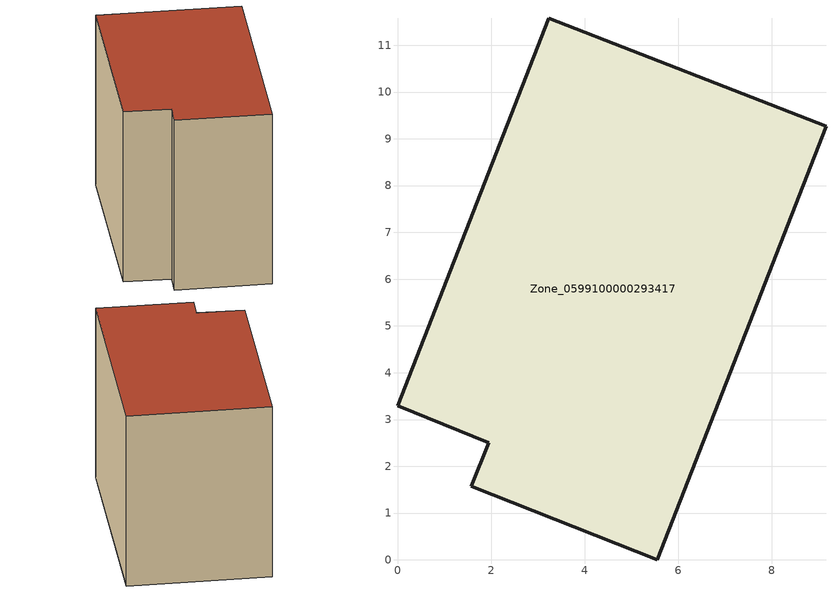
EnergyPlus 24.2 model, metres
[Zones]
Zone_0599100000293417
 floor ground (C_G): 9.16,9.26 5.55,0 1.58,1.57 1.95,2.5 0,3.29 3.23,11.58 z0
 wall outside (C_F): 9.16,9.26 3.23,11.58 0,3.29 1.95,2.5 1.58,1.57 5.55,0 9.16,9.26 z0:8.34
 roof outside (C_R): 5.55,0 9.16,9.26 3.23,11.58 0,3.29 1.95,2.5 1.58,1.57 z8.34
[BUILDING]
Pand.0599100000293417: North Axis=0; Terrain=City; Loads Convergence Tolerance Value=0.04; Temperature Convergence Tolerance Value=0.4; Solar Distribution=FullExterior; Maximum Number of Warmup Days=25; Minimum Number of Warmup Days=1
[Site:Location]
Rotterdam.The.Hague.AP_ZH_NLD Design_Conditions: Latitude=51.96; Longitude=4.45; Time Zone=1; Elevation=-4.5
[SITE:GROUNDTEMPERATURE:BUILDINGSURFACE]
18, 18, 18, 18, 18, 18, 18, 18, 18, 18, 18, 18
[MATERIAL] Thermal Absorptance=0.9; Solar Absorptance=0.7; Visible Absorptance=0.7
Name | Roughness | Thickness | Conductivity | Density | Specific Heat
G.TC.1946 | MediumSmooth | 0.15 | 1 | 540 | 1210
F.TC.1946 | Rough | 0.3 | 0.857143 | 1920 | 840
R.TC.1946 | MediumRough | 0.2 | 0.909091 | 1500 | 1000
[CONSTRUCTION]
C_G: G.TC.1946
C_F: F.TC.1946
C_R: R.TC.1946
[ZONE]
Zone_0599100000293417: Type=1; Multiplier=1; Ceiling Height=Autocalculate; Volume=Autocalculate; Floor Area=autocalculate; Part of Total Floor Area=Yes
[ZONEINFILTRATION:DESIGNFLOWRATE]
Infil_Zone_0599100000293417: Zone or ZoneList or Space or SpaceList=Zone_0599100000293417; Schedule=AlwaysOn; Design Flow Rate Calculation Method=Flow/Area; Flow Rate per Floor Area=0.003; Constant Term Coefficient=1; Temperature Term Coefficient=0; Velocity Term Coefficient=0; Velocity Squared Term Coefficient=0
[HVACTEMPLATE:ZONE:IDEALLOADSAIRSYSTEM]
Zone_0599100000293417: Maximum Heating Supply Air Temperature=50; Minimum Cooling Supply Air Temperature=13; Maximum Heating Supply Air Humidity Ratio=0.0156; Minimum Cooling Supply Air Humidity Ratio=0.0077; Heating Limit=NoLimit; Cooling Limit=NoLimit; Dehumidification Control Type=ConstantSensibleHeatRatio; Cooling Sensible Heat Ratio=0.7; Dehumidification Setpoint=60; Humidification Control Type=None; Humidification Setpoint=30; Outdoor Air Method=None; Outdoor Air Flow Rate per Person=0.00944; Outdoor Air Flow Rate per Zone Floor Area=0; Outdoor Air Flow Rate per Zone=0; Demand Controlled Ventilation Type=None; Outdoor Air Economizer Type=NoEconomizer; Heat Recovery Type=None; Sensible Heat Recovery Effectiveness=0.7; Latent Heat Recovery Effectiveness=0.65
[ZONECONTROL:THERMOSTAT]
ThermostatControl_Zone_0599100000293417: Zone or ZoneList=Zone_0599100000293417; Control Type Schedule=DualSetpointControlType; Control 1=Thermostat_Zone_0599100000293417; Temperature Difference Between Cutout And Setpoint=0
[THERMOSTATSETPOINT:DUALSETPOINT]
Thermostat_Zone_0599100000293417: Heating Setpoint Temperature Schedule=HeatingSetpoint_Zone_0599100000293417; Cooling Setpoint Temperature Schedule=CoolingSetpoint_Zone_0599100000293417
[SCHEDULE:COMPACT]
HeatingSetpoint_Zone_0599100000293417: Through: 12/31, For: AllDays, Until: 24:00, 21
CoolingSetpoint_Zone_0599100000293417: Through: 12/31, For: AllDays, Until: 24:00, 24
DualSetpointControlType: Through: 12/31, For: AllDays, Until: 24:00, 4
AlwaysOn: Through: 12/31, For: AllDays, Until: 24:00, 1
